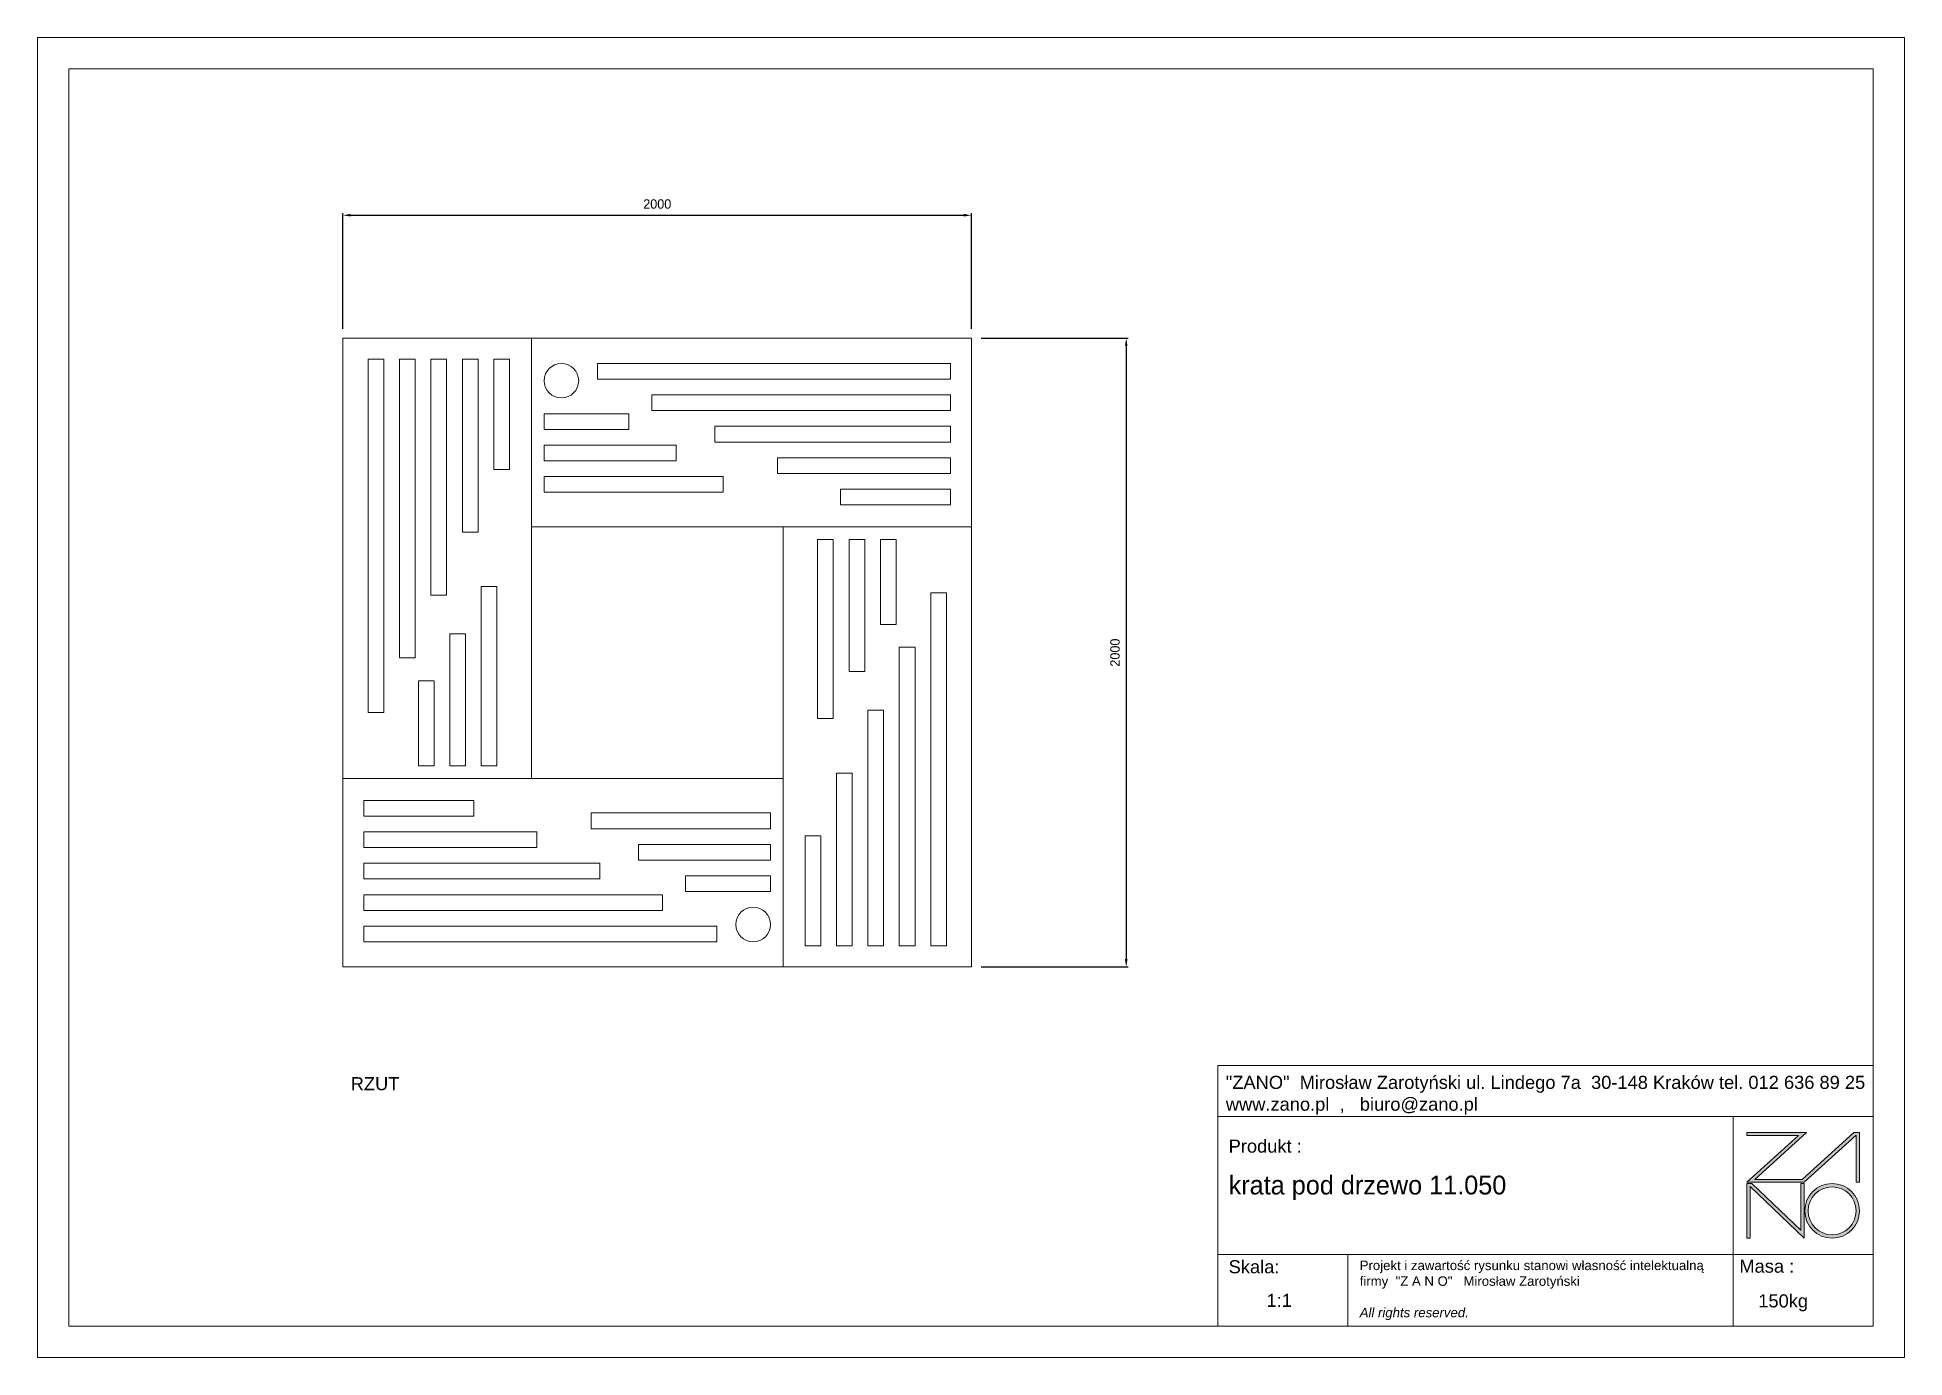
# Model space of a CAD drawing. Header units: millimetres. Extents: x -1811 to 4129, y -2043 to 2157.
import ezdxf

# ---------------------------------------------------------------- set-up
doc = ezdxf.new("R2010")
doc.units = ezdxf.units.MM
doc.header["$PDSIZE"] = -1
doc.layers.add('tabelka', color=155, linetype='Continuous')
doc.layers.add('WYMIAR', color=96, linetype='Continuous')
doc.dimstyles.new('1-1', dxfattribs={"dimtxt": 30, "dimasz": 25, "dimexe": 6.25, "dimexo": 30, "dimgap": 20.625, "dimtad": 1, "dimdec": 1, "dimtxsty": 'Standard', "dimcen": 0, "dimclrd": 2, "dimclre": 2, "dimclrt": 2, "dimadec": 0, "dimazin": 0, "dimtfac": 1, "dimtdec": 1, "dimtmove": 0, "dimatfit": 3, "dimfxl": 0, "dimarcsym": 0})

# ---------------------------------------------------------------- blocks, each defined once
blk = doc.blocks.new('zano')
at = {"layer": 'Defpoints', "lineweight": 5}
for points in [[(6270.2, 3716.2), (6270.2, 3707.4), (6434.8, 3707.4), (6270.2, 3558.4), (6452.4, 3558.4), (6617.9, 3708.2), (6617.9, 3558.4), (6628.6, 3558.4), (6628.6, 3716.2), (6610.7, 3716.2), (6446.1, 3567.2), (6295.4, 3567.2), (6459.9, 3716.2), (6270.2, 3716.2), (6270.2, 3707.4)], [(6270.2, 3554.4), (6286.2, 3554.4), (6441.7, 3405.6), (6441.7, 3554.4), (6452.4, 3554.4), (6452.4, 3380.5), (6281, 3544.6), (6281, 3380.5), (6270.2, 3380.5)]]:
    blk.add_hatch(color=251, dxfattribs=at).paths.add_polyline_path(points)
h = blk.add_hatch(color=251, dxfattribs=at)
h.paths.add_polyline_path([(6454.7, 3467.4, 1), (6628.6, 3467.4, 1)])
h.paths.add_polyline_path([(6617.9, 3467.4, -1), (6465.4, 3467.4, -1)], flags=16)
at = {"layer": 'Defpoints', "color": 251, "lineweight": 5}
blk.add_lwpolyline([(6434.8, 3707.4), (6270.2, 3558.4), (6452.4, 3558.4), (6617.9, 3708.2), (6617.9, 3558.4), (6628.6, 3558.4), (6628.6, 3716.2), (6610.7, 3716.2), (6446.1, 3567.2), (6295.4, 3567.2), (6459.9, 3716.2), (6270.2, 3716.2), (6270.2, 3707.4), (6432.1, 3707.4)], dxfattribs=at)
for points in [[(6270.2, 3716.2), (6270.2, 3707.4), (6434.8, 3707.4), (6270.2, 3558.4), (6452.4, 3558.4), (6617.9, 3708.2), (6617.9, 3558.4), (6628.6, 3558.4), (6628.6, 3716.2), (6610.7, 3716.2), (6446.1, 3567.2), (6295.4, 3567.2), (6459.9, 3716.2), (6270.2, 3716.2), (6270.2, 3707.4)], [(6270.2, 3554.4), (6286.2, 3554.4), (6441.7, 3405.6), (6441.7, 3554.4), (6452.4, 3554.4), (6452.4, 3380.5), (6281, 3544.6), (6281, 3380.5), (6270.2, 3380.5)]]:
    blk.add_lwpolyline(points, close=True, dxfattribs=at)
for radius in [87, 76.3]:
    blk.add_circle((6541.7, 3467.4), radius, dxfattribs=at)
blk = doc.blocks.new('TABELA')
at = {"layer": 'tabelka', "lineweight": 5}
for p, q in [((4587.4, 3929.4), (6672.4, 3929.4)), ((4587.4, 3767.6), (4587.4, 3929.4)), ((4587.4, 3929.4), (6672.4, 3929.4)), ((6226.5, 3767.6), (6226.5, 3329)), ((4587.4, 3329), (6672.4, 3329)), ((5001.6, 3329), (5001.6, 3100.4)), ((6226.5, 3329), (6226.5, 3100.4))]:
    blk.add_line(p, q, dxfattribs=at)
blk.add_lwpolyline([(4587.4, 3767.6), (6672.4, 3767.6), (6672.4, 3100.4), (4587.4, 3100.4)], close=True, dxfattribs=at)
blk.add_blockref('zano', (0, 0))
at = {"layer": 'tabelka', "lineweight": 5, "attachment_point": 1}
for s, insert, char_height, width in [('{\\fArial|b0|i0|c238|p34;"ZANO"  Mirosław Zarotyński ul. Lindego 7a  30-148 Kraków tel. 012 636 89 25\\Pwww.zano.pl  ,   biuro@zano.pl}', (4613, 3896.9), 41.595, 2040.38), ('{\\fArial|b0|i0|c238|p34;Produkt : }', (4622, 3694.1), 41.595, 265.273), ('{\\fCentury Gothic|b0|i0|c238|p34;krata pod drzewo 11.050}', (4622, 3579.5), 60, 1377.188), ('{\\fArial|b0|i0|c238|p34;Skala: }', (4622, 3310.3), 41.595, 191.675), ('{\\fArial|b0|i0|c238|p34;Masa :}', (6246.7, 3312.2), 41.595, 200.457), ('{\\fArial|b0|i0|c238|p34;1:1}', (4742.5, 3203.5), 41.595, 42.482), ('{\\fArial|b0|i0|c238|p34;150kg}', (6306.7, 3201.8), 41.595, 42.482)]:
    blk.add_mtext(s, dxfattribs=dict(at, insert=insert, char_height=char_height, width=width))
at = {"layer": 'tabelka', "color": 1, "lineweight": 5, "insert": (5038.9, 3308.9), "char_height": 30, "width": 1186.12, "attachment_point": 1}
blk.add_mtext('{\\fArial|b0|i0|c0|p34;Projekt i zawartość rysunku stanowi własność intelektualną firmy \\fArial|b0|i0|c238|p34; "Z A N O"   Mirosław Zarotyński\\fArial|b0|i1|c238|p34;\\P\\PAll rights reserved.}', dxfattribs=at)
blk = doc.blocks.new('*D6')
at = {"layer": 'Defpoints', "color": 0}
for p in [(1161, 1200.1), (1161, -799.9), (1652.9, -799.9)]:
    blk.add_point(p, dxfattribs=at)
at = {"layer": 'WYMIAR', "color": 2, "lineweight": -2}
for p, q in [((1191, 1200.1), (1659.1, 1200.1)), ((1652.9, 1175.1), (1652.9, -774.9)), ((1191, -799.9), (1659.1, -799.9))]:
    blk.add_line(p, q, dxfattribs=at)
at = {"layer": 'WYMIAR', "color": 2}
for points in [[(1648.7, 1175.1), (1657, 1175.1), (1652.9, 1200.1)], [(1648.7, -774.9), (1657, -774.9), (1652.9, -799.9)]]:
    blk.add_solid(points, dxfattribs=at)
at = {"layer": 'WYMIAR', "color": 2, "insert": (1617.3, 200.1), "char_height": 30, "attachment_point": 5, "rotation": 90}
blk.add_mtext('2000', dxfattribs=at)
blk = doc.blocks.new('*D7')
at = {"layer": 'Defpoints', "color": 0}
for p in [(1161, 1591.4), (-839, 1200.1), (1161, 1200.1)]:
    blk.add_point(p, dxfattribs=at)
at = {"layer": 'WYMIAR', "color": 2, "lineweight": -2}
for p, q in [((-839, 1230.1), (-839, 1597.7)), ((-814, 1591.4), (1136, 1591.4)), ((1161, 1230.1), (1161, 1597.7))]:
    blk.add_line(p, q, dxfattribs=at)
at = {"layer": 'WYMIAR', "color": 2}
for points in [[(-814, 1595.6), (-814, 1587.3), (-839, 1591.4)], [(1136, 1595.6), (1136, 1587.3), (1161, 1591.4)]]:
    blk.add_solid(points, dxfattribs=at)
at = {"layer": 'WYMIAR', "color": 2, "insert": (161, 1627), "char_height": 30, "attachment_point": 5}
blk.add_mtext('2000', dxfattribs=at)

msp = doc.modelspace()

# ---------------------------------------------------------------- linework, layer by layer
at = {"color": 7, "linetype": 'Continuous', "lineweight": 15}
for p, q in [((-838.98, 1200.07), (-838.98, -199.93)), ((-238.98, 1200.07), (-838.98, 1200.07)), ((-238.98, -199.93), (-238.98, 1200.07)), ((1161.02, 1200.07), (-238.98, 1200.07)), ((-238.98, 1200.07), (-238.98, 600.07)), ((1161.02, 600.07), (1161.02, 1200.07)), ((-758.98, 1133.07), (-758.98, 10.07)), ((-708.98, 1133.07), (-758.98, 1133.07)), ((-708.98, 10.07), (-708.98, 1133.07)), ((-658.98, 1133.07), (-658.98, 183.07)), ((-608.98, 1133.07), (-658.98, 1133.07)), ((-608.98, 183.07), (-608.98, 1133.07)), ((-508.98, 1133.07), (-558.98, 1133.07)), ((-558.98, 1133.07), (-558.98, 383.07)), ((-508.98, 383.07), (-508.98, 1133.07)), ((-458.98, 1133.07), (-458.98, 583.07)), ((-408.98, 1133.07), (-458.98, 1133.07)), ((-408.98, 583.07), (-408.98, 1133.07)), ((-358.98, 1133.07), (-358.98, 783.07)), ((-308.98, 1133.07), (-358.98, 1133.07)), ((-308.98, 783.07), (-308.98, 1133.07)), ((1094.02, 1120.07), (-28.98, 1120.07)), ((-28.98, 1120.07), (-28.98, 1070.07)), ((-28.98, 1070.07), (1094.02, 1070.07)), ((1094.02, 1070.07), (1094.02, 1120.07)), ((144.02, 1020.07), (144.02, 970.07)), ((1094.02, 1020.07), (144.02, 1020.07)), ((1094.02, 970.07), (1094.02, 1020.07)), ((-198.98, 960.07), (-198.98, 910.07)), ((71.02, 960.07), (-198.98, 960.07)), ((71.02, 910.07), (71.02, 960.07)), ((144.02, 970.07), (1094.02, 970.07)), ((-198.98, 910.07), (71.02, 910.07)), ((344.02, 920.07), (344.02, 870.07)), ((1094.02, 920.07), (344.02, 920.07)), ((1094.02, 870.07), (1094.02, 920.07)), ((221.02, 860.07), (-198.98, 860.07)), ((-198.98, 860.07), (-198.98, 810.07)), ((221.02, 810.07), (221.02, 860.07)), ((344.02, 870.07), (1094.02, 870.07)), ((-358.98, 783.07), (-308.98, 783.07)), ((-198.98, 810.07), (221.02, 810.07)), ((544.02, 820.07), (544.02, 770.07)), ((1094.02, 820.07), (544.02, 820.07)), ((1094.02, 770.07), (1094.02, 820.07)), ((371.02, 760.07), (-198.98, 760.07)), ((-198.98, 760.07), (-198.98, 710.07)), ((371.02, 710.07), (371.02, 760.07)), ((544.02, 770.07), (1094.02, 770.07)), ((744.02, 720.07), (744.02, 670.07)), ((1094.02, 720.07), (744.02, 720.07)), ((1094.02, 670.07), (1094.02, 720.07)), ((-198.98, 710.07), (371.02, 710.07)), ((744.02, 670.07), (1094.02, 670.07)), ((-238.98, 600.07), (1161.02, 600.07)), ((561.02, 600.07), (561.02, -799.93)), ((1161.02, 600.07), (561.02, 600.07)), ((1161.02, -799.93), (1161.02, 600.07)), ((-458.98, 583.07), (-408.98, 583.07)), ((671.02, 560.07), (671.02, -9.93)), ((721.02, 560.07), (671.02, 560.07)), ((721.02, -9.93), (721.02, 560.07)), ((821.02, 560.07), (771.02, 560.07)), ((771.02, 560.07), (771.02, 140.07)), ((821.02, 140.07), (821.02, 560.07)), ((921.02, 560.07), (871.02, 560.07)), ((871.02, 560.07), (871.02, 290.07)), ((921.02, 290.07), (921.02, 560.07)), ((-558.98, 383.07), (-508.98, 383.07)), ((-398.98, 410.07), (-398.98, -159.93)), ((-348.98, 410.07), (-398.98, 410.07)), ((-348.98, -159.93), (-348.98, 410.07)), ((1031.02, 390.07), (1031.02, -732.93)), ((1081.02, 390.07), (1031.02, 390.07)), ((1081.02, -732.93), (1081.02, 390.07)), ((-498.98, 260.07), (-498.98, -159.93)), ((-448.98, 260.07), (-498.98, 260.07)), ((-448.98, -159.93), (-448.98, 260.07)), ((871.02, 290.07), (921.02, 290.07)), ((-658.98, 183.07), (-608.98, 183.07)), ((981.02, 217.07), (931.02, 217.07)), ((931.02, 217.07), (931.02, -732.93)), ((981.02, -732.93), (981.02, 217.07)), ((771.02, 140.07), (821.02, 140.07)), ((-598.98, 110.07), (-598.98, -159.93)), ((-548.98, 110.07), (-598.98, 110.07)), ((-548.98, -159.93), (-548.98, 110.07)), ((-758.98, 10.07), (-708.98, 10.07)), ((881.02, 17.07), (831.02, 17.07)), ((831.02, 17.07), (831.02, -732.93)), ((881.02, -732.93), (881.02, 17.07)), ((671.02, -9.93), (721.02, -9.93)), ((-598.98, -159.93), (-548.98, -159.93)), ((-498.98, -159.93), (-448.98, -159.93)), ((-398.98, -159.93), (-348.98, -159.93)), ((-838.98, -199.93), (-238.98, -199.93)), ((-838.98, -199.93), (-838.98, -799.93)), ((561.02, -199.93), (-838.98, -199.93)), ((561.02, -799.93), (561.02, -199.93)), ((781.02, -182.93), (731.02, -182.93)), ((731.02, -182.93), (731.02, -732.93)), ((781.02, -732.93), (781.02, -182.93)), ((-421.98, -269.93), (-771.98, -269.93)), ((-771.98, -269.93), (-771.98, -319.93)), ((-421.98, -319.93), (-421.98, -269.93)), ((-771.98, -319.93), (-421.98, -319.93)), ((521.02, -309.93), (-48.98, -309.93)), ((-48.98, -309.93), (-48.98, -359.93)), ((521.02, -359.93), (521.02, -309.93)), ((-221.98, -369.93), (-771.98, -369.93)), ((-771.98, -369.93), (-771.98, -419.93)), ((-221.98, -419.93), (-221.98, -369.93)), ((-48.98, -359.93), (521.02, -359.93)), ((521.02, -409.93), (101.02, -409.93)), ((101.02, -409.93), (101.02, -459.93)), ((521.02, -459.93), (521.02, -409.93)), ((681.02, -382.93), (631.02, -382.93)), ((631.02, -382.93), (631.02, -732.93)), ((681.02, -732.93), (681.02, -382.93)), ((-771.98, -419.93), (-221.98, -419.93)), ((-21.98, -469.93), (-771.98, -469.93)), ((-771.98, -469.93), (-771.98, -519.93)), ((-21.98, -519.93), (-21.98, -469.93)), ((101.02, -459.93), (521.02, -459.93)), ((-771.98, -519.93), (-21.98, -519.93)), ((521.02, -509.93), (251.02, -509.93)), ((251.02, -509.93), (251.02, -559.93)), ((521.02, -559.93), (521.02, -509.93)), ((178.02, -569.93), (-771.98, -569.93)), ((-771.98, -569.93), (-771.98, -619.93)), ((178.02, -619.93), (178.02, -569.93)), ((251.02, -559.93), (521.02, -559.93)), ((-771.98, -619.93), (178.02, -619.93)), ((351.02, -669.93), (-771.98, -669.93)), ((-771.98, -669.93), (-771.98, -719.93)), ((351.02, -719.93), (351.02, -669.93)), ((-771.98, -719.93), (351.02, -719.93)), ((631.02, -732.93), (681.02, -732.93)), ((731.02, -732.93), (781.02, -732.93)), ((831.02, -732.93), (881.02, -732.93)), ((931.02, -732.93), (981.02, -732.93)), ((1031.02, -732.93), (1081.02, -732.93)), ((-838.98, -799.93), (561.02, -799.93)), ((561.02, -799.93), (1161.02, -799.93))]:
    msp.add_line(p, q, dxfattribs=at)
for centre in [(-143.98, 1065.07), (466.02, -664.93)]:
    msp.add_circle(centre, 55, dxfattribs=at)
at = {"layer": 'tabelka', "lineweight": 5}
for points in [[(-1810.95, 2157.32), (4129.05, 2157.32), (4129.05, -2042.68), (-1810.95, -2042.68)], [(-1710.95, 2057.32), (4029.05, 2057.32), (4029.05, -1942.68), (-1710.95, -1942.68)]]:
    msp.add_lwpolyline(points, close=True, dxfattribs=at)

# ---------------------------------------------------------------- block references
msp.add_blockref('TABELA', (-2643.33, -5043.08))

# ---------------------------------------------------------------- texts
at = {"layer": 'WYMIAR', "insert": (-814.1, -1150.42), "char_height": 41.5951, "width": 196.5247, "attachment_point": 1}
msp.add_mtext('{\\f@Arial Unicode MS|b0|i0|c238|p34;RZUT}', dxfattribs=at)

# ---------------------------------------------------------------- dimensions: what is measured, and where the dimension line sits
at = {"layer": 'WYMIAR'}
dim = msp.add_linear_dim(base=(1161.02, 1591.42), p1=(-838.98, 1200.07), p2=(1161.02, 1200.07), dimstyle='1-1', dxfattribs=at)
dim.commit()
dim.dimension.update_dxf_attribs({"geometry": '*D7', "text_midpoint": (161.02, 1627.05)})
dim = msp.add_linear_dim(base=(1652.88, -799.93), p1=(1161.02, 1200.07), p2=(1161.02, -799.93), angle=90, dimstyle='1-1', dxfattribs=at)
dim.commit()
dim.dimension.update_dxf_attribs({"geometry": '*D6', "text_midpoint": (1617.26, 200.07)})

doc.saveas('drawing.dxf')
